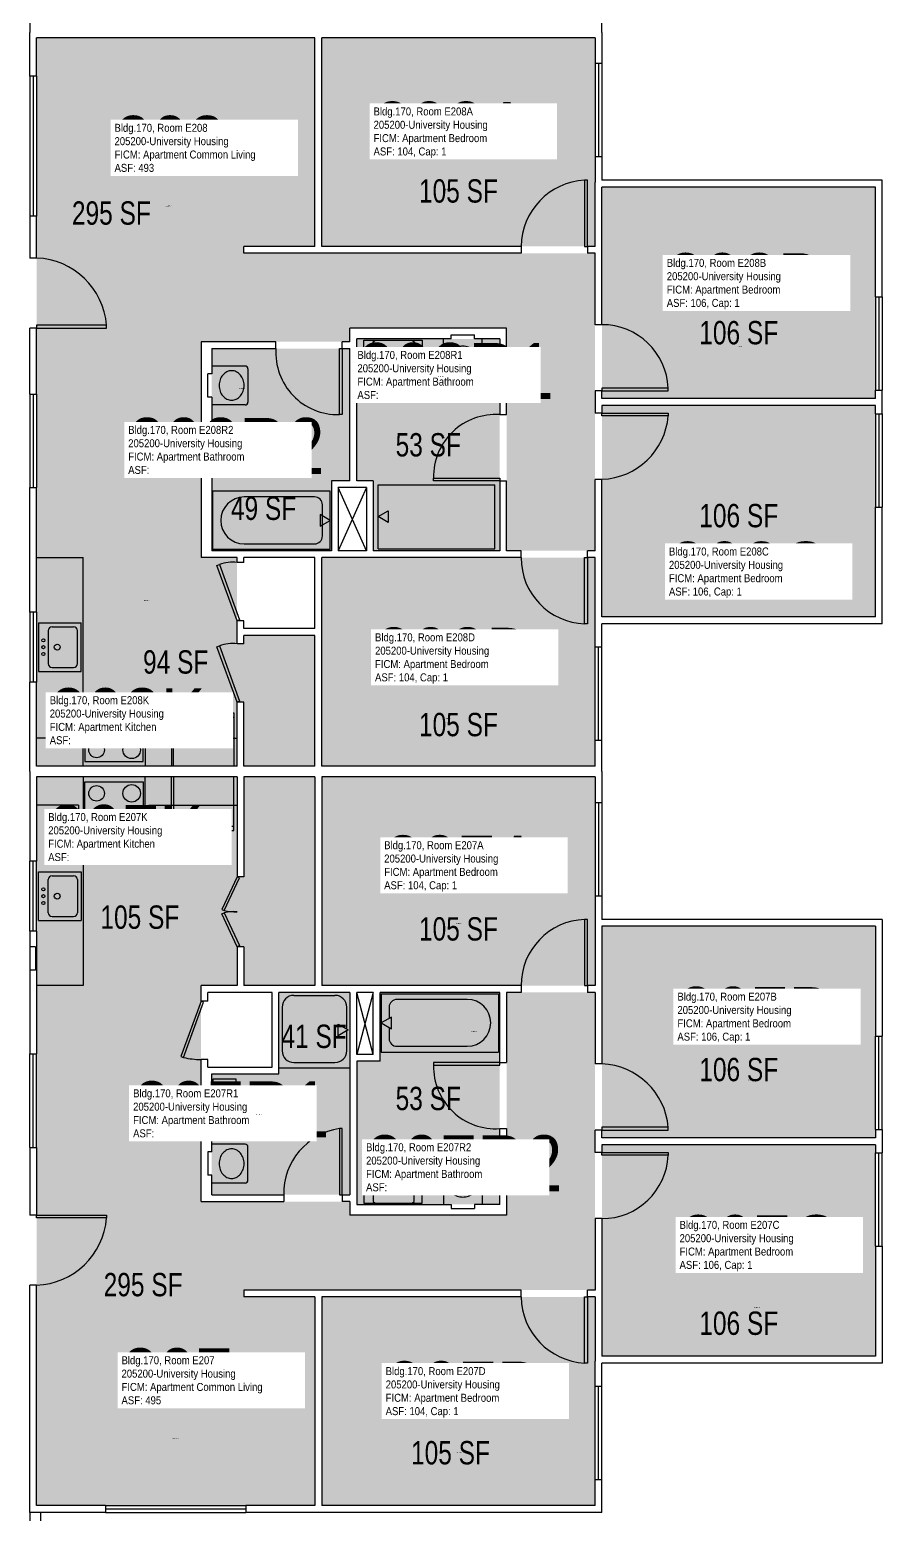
# Model space of a CAD drawing. Header units: inches. Extents: x -323 to 1242, y -1298 to 1967.
# Drawn here: x 504 to 942, y 302 to 1065 of the extents above; entities that cross this region are included whole.
import ezdxf
from ezdxf.enums import TextEntityAlignment as Align

# ---------------------------------------------------------------- set-up
doc = ezdxf.new("R2010")
doc.units = ezdxf.units.IN
doc.header["$LTSCALE"] = 10
doc.header["$MEASUREMENT"] = 0
for name, color, linetype in [('A-DOOR', 2, 'CONTINUOUS'), ('A-FLOR', 3, 'CONTINUOUS'), ('A-GLAZ', 1, 'CONTINUOUS'), ('A-IDEN-RNUM', 7, 'CONTINUOUS'), ('A-IDEN-SNUM', 4, 'CONTINUOUS'), ('A-IDEN-VNUM', 4, 'CONTINUOUS'), ('A-WALL', 5, 'CONTINUOUS'), ('AREA-TEXT', 3, 'CONTINUOUS'), ('P-SANR-FIXT', 2, 'CONTINUOUS'), ('Rooms-Category-Color', 7, 'CONTINUOUS'), ('Rooms-College-Color', 7, 'CONTINUOUS'), ('Rooms-Department-Color', 7, 'CONTINUOUS'), ('Rooms-Division-Color', 7, 'CONTINUOUS'), ('Rooms-Information', 7, 'CONTINUOUS')]:
    doc.layers.add(name, color=color, linetype=linetype)
doc.styles.add('CP_AREA', font='arial.ttf', dxfattribs={"height": 15})
doc.styles.add('CP_ROOMSNUMBER', font='arial.ttf', dxfattribs={"height": 1})
doc.styles.add('CP_ROOMVNUMBER', font='arial.ttf', dxfattribs={"width": 0.85, "height": 0.075})

msp = doc.modelspace()

# ---------------------------------------------------------------- hatches: boundary and pattern name
at = {"layer": 'Rooms-Category-Color', "true_color": 0x728ef3}
for points in [[(794.52, 797.5), (794.52, 950.5), (614.02, 950.5), (614.02, 954), (650.52, 954), (650.52, 1061.25), (507.53, 1061.25), (507.52, 794), (592.03, 794), (592.03, 905), (668.52, 905), (668.52, 912), (749.02, 912), (749.02, 797.5)], [(654.03, 954), (654.03, 1061.25), (794.53, 1061.25), (794.53, 954)], [(798.03, 984.5), (798.03, 875.75), (938.53, 875.75), (938.53, 984.5)], [(668.52, 833.5), (668.52, 901.5), (597.53, 901.5), (597.53, 797.5), (659.03, 797.5), (659.03, 833.5)], [(745.52, 797.5), (745.52, 906.38), (672.02, 906.5), (672.03, 833.5), (680.53, 833.5), (680.53, 797.5)], [(798.03, 872.25), (798.03, 763.5), (938.53, 763.5), (938.53, 872.25)], [(650.53, 686.75), (650.52, 754), (614.03, 754), (614.03, 749.75), (610.53, 749.75), (610.52, 794), (507.52, 794), (507.53, 686.75), (610.52, 686.75), (610.53, 719.75), (614.03, 719.75), (614.03, 686.75)], [(794.53, 794), (794.53, 686.75), (654.03, 686.75), (654.03, 794)], [(650.53, 681.25), (650.53, 574), (614.03, 574), (614.03, 594), (610.53, 594), (610.52, 574), (507.52, 574), (507.53, 681.25), (610.52, 681.25), (610.53, 630), (614.03, 630), (614.03, 681.25)], [(794.54, 574), (794.54, 681.25), (654.04, 681.25), (654.04, 574)], [(798.04, 495.75), (798.04, 604.5), (938.54, 604.5), (938.54, 495.75)], [(794.52, 570.5), (794.52, 417.5), (614.02, 417.5), (614.02, 414), (650.52, 414), (650.52, 306.75), (507.53, 306.75), (507.52, 574), (592.03, 574), (592.03, 463), (668.52, 463), (668.52, 456), (749.02, 456), (749.02, 570.5)], [(668.52, 570.5), (668.52, 466.5), (597.53, 466.5), (597.53, 528.63), (632.02, 528.63), (632.02, 570.5)], [(745.52, 570.5), (745.52, 461.62), (672.02, 461.5), (672.03, 535.12), (684.02, 535.12), (684.02, 570.5)], [(798.04, 383.5), (798.04, 492.25), (938.54, 492.25), (938.54, 383.5)], [(654.04, 414), (654.04, 306.75), (794.54, 306.75), (794.54, 414)]]:
    msp.add_hatch(color=171, dxfattribs=at).paths.add_polyline_path(points)
at = {"layer": 'Rooms-College-Color', "true_color": 0xadadad}
for points in [[(794.52, 797.5), (794.52, 950.5), (614.02, 950.5), (614.02, 954), (650.52, 954), (650.52, 1061.25), (507.53, 1061.25), (507.52, 794), (592.03, 794), (592.03, 905), (668.52, 905), (668.52, 912), (749.02, 912), (749.02, 797.5)], [(654.03, 954), (654.03, 1061.25), (794.53, 1061.25), (794.53, 954)], [(798.03, 984.5), (798.03, 875.75), (938.53, 875.75), (938.53, 984.5)], [(668.52, 833.5), (668.52, 901.5), (597.53, 901.5), (597.53, 797.5), (659.03, 797.5), (659.03, 833.5)], [(745.52, 797.5), (745.52, 906.38), (672.02, 906.5), (672.03, 833.5), (680.53, 833.5), (680.53, 797.5)], [(798.03, 872.25), (798.03, 763.5), (938.53, 763.5), (938.53, 872.25)], [(650.53, 686.75), (650.52, 754), (614.03, 754), (614.03, 749.75), (610.53, 749.75), (610.52, 794), (507.52, 794), (507.53, 686.75), (610.52, 686.75), (610.53, 719.75), (614.03, 719.75), (614.03, 686.75)], [(794.53, 794), (794.53, 686.75), (654.03, 686.75), (654.03, 794)], [(650.53, 681.25), (650.53, 574), (614.03, 574), (614.03, 594), (610.53, 594), (610.52, 574), (507.52, 574), (507.53, 681.25), (610.52, 681.25), (610.53, 630), (614.03, 630), (614.03, 681.25)], [(794.54, 574), (794.54, 681.25), (654.04, 681.25), (654.04, 574)], [(798.04, 495.75), (798.04, 604.5), (938.54, 604.5), (938.54, 495.75)], [(794.52, 570.5), (794.52, 417.5), (614.02, 417.5), (614.02, 414), (650.52, 414), (650.52, 306.75), (507.53, 306.75), (507.52, 574), (592.03, 574), (592.03, 463), (668.52, 463), (668.52, 456), (749.02, 456), (749.02, 570.5)], [(668.52, 570.5), (668.52, 466.5), (597.53, 466.5), (597.53, 528.63), (632.02, 528.63), (632.02, 570.5)], [(745.52, 570.5), (745.52, 461.62), (672.02, 461.5), (672.03, 535.12), (684.02, 535.12), (684.02, 570.5)], [(798.04, 383.5), (798.04, 492.25), (938.54, 492.25), (938.54, 383.5)], [(654.04, 414), (654.04, 306.75), (794.54, 306.75), (794.54, 414)]]:
    msp.add_hatch(color=253, dxfattribs=at).paths.add_polyline_path(points)
at = {"layer": 'Rooms-Department-Color', "true_color": 0x604aed}
for points in [[(794.52, 797.5), (794.52, 950.5), (614.02, 950.5), (614.02, 954), (650.52, 954), (650.52, 1061.25), (507.53, 1061.25), (507.52, 794), (592.03, 794), (592.03, 905), (668.52, 905), (668.52, 912), (749.02, 912), (749.02, 797.5)], [(654.03, 954), (654.03, 1061.25), (794.53, 1061.25), (794.53, 954)], [(798.03, 984.5), (798.03, 875.75), (938.53, 875.75), (938.53, 984.5)], [(668.52, 833.5), (668.52, 901.5), (597.53, 901.5), (597.53, 797.5), (659.03, 797.5), (659.03, 833.5)], [(745.52, 797.5), (745.52, 906.38), (672.02, 906.5), (672.03, 833.5), (680.53, 833.5), (680.53, 797.5)], [(798.03, 872.25), (798.03, 763.5), (938.53, 763.5), (938.53, 872.25)], [(650.53, 686.75), (650.52, 754), (614.03, 754), (614.03, 749.75), (610.53, 749.75), (610.52, 794), (507.52, 794), (507.53, 686.75), (610.52, 686.75), (610.53, 719.75), (614.03, 719.75), (614.03, 686.75)], [(794.53, 794), (794.53, 686.75), (654.03, 686.75), (654.03, 794)], [(650.53, 681.25), (650.53, 574), (614.03, 574), (614.03, 594), (610.53, 594), (610.52, 574), (507.52, 574), (507.53, 681.25), (610.52, 681.25), (610.53, 630), (614.03, 630), (614.03, 681.25)], [(794.54, 574), (794.54, 681.25), (654.04, 681.25), (654.04, 574)], [(798.04, 495.75), (798.04, 604.5), (938.54, 604.5), (938.54, 495.75)], [(794.52, 570.5), (794.52, 417.5), (614.02, 417.5), (614.02, 414), (650.52, 414), (650.52, 306.75), (507.53, 306.75), (507.52, 574), (592.03, 574), (592.03, 463), (668.52, 463), (668.52, 456), (749.02, 456), (749.02, 570.5)], [(668.52, 570.5), (668.52, 466.5), (597.53, 466.5), (597.53, 528.63), (632.02, 528.63), (632.02, 570.5)], [(745.52, 570.5), (745.52, 461.62), (672.02, 461.5), (672.03, 535.12), (684.02, 535.12), (684.02, 570.5)], [(798.04, 383.5), (798.04, 492.25), (938.54, 492.25), (938.54, 383.5)], [(654.04, 414), (654.04, 306.75), (794.54, 306.75), (794.54, 414)]]:
    msp.add_hatch(color=173, dxfattribs=at).paths.add_polyline_path(points)
at = {"layer": 'Rooms-Division-Color', "true_color": 0x604aed}
for points in [[(794.52, 797.5), (794.52, 950.5), (614.02, 950.5), (614.02, 954), (650.52, 954), (650.52, 1061.25), (507.53, 1061.25), (507.52, 794), (592.03, 794), (592.03, 905), (668.52, 905), (668.52, 912), (749.02, 912), (749.02, 797.5)], [(654.03, 954), (654.03, 1061.25), (794.53, 1061.25), (794.53, 954)], [(798.03, 984.5), (798.03, 875.75), (938.53, 875.75), (938.53, 984.5)], [(668.52, 833.5), (668.52, 901.5), (597.53, 901.5), (597.53, 797.5), (659.03, 797.5), (659.03, 833.5)], [(745.52, 797.5), (745.52, 906.38), (672.02, 906.5), (672.03, 833.5), (680.53, 833.5), (680.53, 797.5)], [(798.03, 872.25), (798.03, 763.5), (938.53, 763.5), (938.53, 872.25)], [(650.53, 686.75), (650.52, 754), (614.03, 754), (614.03, 749.75), (610.53, 749.75), (610.52, 794), (507.52, 794), (507.53, 686.75), (610.52, 686.75), (610.53, 719.75), (614.03, 719.75), (614.03, 686.75)], [(794.53, 794), (794.53, 686.75), (654.03, 686.75), (654.03, 794)], [(650.53, 681.25), (650.53, 574), (614.03, 574), (614.03, 594), (610.53, 594), (610.52, 574), (507.52, 574), (507.53, 681.25), (610.52, 681.25), (610.53, 630), (614.03, 630), (614.03, 681.25)], [(794.54, 574), (794.54, 681.25), (654.04, 681.25), (654.04, 574)], [(798.04, 495.75), (798.04, 604.5), (938.54, 604.5), (938.54, 495.75)], [(794.52, 570.5), (794.52, 417.5), (614.02, 417.5), (614.02, 414), (650.52, 414), (650.52, 306.75), (507.53, 306.75), (507.52, 574), (592.03, 574), (592.03, 463), (668.52, 463), (668.52, 456), (749.02, 456), (749.02, 570.5)], [(668.52, 570.5), (668.52, 466.5), (597.53, 466.5), (597.53, 528.63), (632.02, 528.63), (632.02, 570.5)], [(745.52, 570.5), (745.52, 461.62), (672.02, 461.5), (672.03, 535.12), (684.02, 535.12), (684.02, 570.5)], [(798.04, 383.5), (798.04, 492.25), (938.54, 492.25), (938.54, 383.5)], [(654.04, 414), (654.04, 306.75), (794.54, 306.75), (794.54, 414)]]:
    msp.add_hatch(color=173, dxfattribs=at).paths.add_polyline_path(points)

# ---------------------------------------------------------------- linework, layer by layer
at = {"layer": 'A-DOOR'}
for p, q in [((789.11, 988), (789.11, 954)), ((790.53, 988), (789.11, 988)), ((790.53, 954), (790.53, 988)), ((789.11, 954), (790.53, 954)), ((543.53, 913.42), (507.53, 913.42)), ((507.53, 913.42), (507.53, 912)), ((507.53, 912), (543.53, 912)), ((543.53, 912), (543.53, 913.42)), ((663.11, 867.5), (663.11, 901.5)), ((663.11, 901.5), (664.53, 901.5)), ((664.53, 901.5), (664.53, 867.5)), ((832.03, 881.17), (798.03, 881.17)), ((798.03, 881.17), (798.03, 879.75)), ((798.03, 879.75), (832.03, 879.75)), ((832.03, 879.75), (832.03, 881.17)), ((664.53, 867.5), (663.11, 867.5)), ((798.03, 868.25), (832.03, 868.25)), ((798.03, 866.83), (798.03, 868.25)), ((832.03, 866.83), (798.03, 866.83)), ((832.03, 868.25), (832.03, 866.83)), ((711.53, 834.92), (745.53, 834.92)), ((711.53, 833.5), (711.53, 834.92)), ((745.53, 833.5), (711.53, 833.5)), ((745.53, 834.92), (745.53, 833.5)), ((789.11, 760), (789.11, 794)), ((789.11, 794), (790.53, 794)), ((790.53, 794), (790.53, 760)), ((600.23, 789.98), (601.55, 790.46)), ((610.53, 761.5), (600.23, 789.98)), ((601.55, 790.46), (611.85, 761.98)), ((611.85, 761.98), (610.53, 761.5)), ((790.53, 760), (789.11, 760)), ((600.23, 748.23), (601.55, 748.71)), ((610.53, 719.75), (600.23, 748.23)), ((601.55, 748.71), (611.85, 720.23)), ((611.85, 720.23), (610.53, 719.75)), ((610.53, 630), (602.65, 613.15)), ((603.93, 612.55), (611.81, 629.4)), ((611.81, 629.4), (610.53, 630)), ((602.65, 613.15), (603.93, 612.55)), ((602.65, 610.85), (603.93, 611.45)), ((610.53, 594), (602.65, 610.85)), ((603.93, 611.45), (611.81, 594.6)), ((789.11, 608), (789.11, 574)), ((790.53, 608), (789.11, 608)), ((790.53, 574), (790.53, 608)), ((611.81, 594.6), (610.53, 594)), ((789.11, 574), (790.53, 574)), ((592.03, 566), (581.73, 537.52)), ((583.05, 537.04), (593.35, 565.52)), ((593.35, 565.52), (592.03, 566)), ((581.73, 537.52), (583.05, 537.04)), ((711.53, 534.5), (711.53, 533.08)), ((745.53, 534.5), (711.53, 534.5)), ((745.53, 533.08), (745.53, 534.5)), ((711.53, 533.08), (745.53, 533.08)), ((663.11, 500.5), (663.11, 466.5)), ((664.53, 500.5), (663.11, 500.5)), ((664.53, 466.5), (664.53, 500.5)), ((832.03, 501.17), (798.03, 501.17)), ((798.03, 501.17), (798.03, 499.75)), ((798.03, 499.75), (832.03, 499.75)), ((832.03, 499.75), (832.03, 501.17)), ((798.03, 488.25), (832.03, 488.25)), ((798.03, 486.83), (798.03, 488.25)), ((832.03, 486.83), (798.03, 486.83)), ((832.03, 488.25), (832.03, 486.83)), ((663.11, 466.5), (664.53, 466.5)), ((507.53, 456), (543.53, 456)), ((507.53, 454.58), (507.53, 456)), ((543.53, 454.58), (507.53, 454.58)), ((543.53, 456), (543.53, 454.58)), ((789.11, 380), (789.11, 414)), ((789.11, 414), (790.53, 414)), ((790.53, 414), (790.53, 380)), ((790.53, 380), (789.11, 380))]:
    msp.add_line(p, q, dxfattribs=at)
for centre, radius, start, end in [((790.91, 953.66), 34.38, 92.99623, 179.44152), ((506.05, 910.43), 37.6, 4.55195, 87.74769), ((798.07, 879.77), 33.98, 2.35506, 90.08269), ((662.34, 899.38), 31.88, 176.17917, 271.38308), ((743.4, 835.69), 31.88, 86.17917, 181.38308), ((796.71, 869.66), 35.43, 272.13458, 355.42767), ((790.29, 793.74), 33.77, 179.56724, 267.99501), ((608.19, 772.4), 19.24, 83.04276, 110.18349), ((608.19, 730.65), 19.24, 83.04276, 110.18349), ((609.36, 637.67), 25.7, 257.79511, 272.60034), ((609.36, 586.33), 25.7, 87.39966, 102.20489), ((790.29, 574.26), 33.77, 92.00499, 180.43276), ((592.95, 582.54), 46.56, 257.73028, 268.86335), ((743.4, 532.31), 31.88, 178.61692, 273.82083), ((796.71, 498.34), 35.43, 4.57233, 87.86542), ((668.37, 467.06), 33.85, 98.94866, 180.94473), ((798.07, 488.23), 33.98, 269.91731, 357.64494), ((506.05, 457.57), 37.6, 272.25231, 355.44805), ((790.91, 414.34), 34.38, 180.55848, 267.00377)]:
    msp.add_arc(centre, radius, start, end, dxfattribs=at)
at = {"layer": 'A-FLOR'}
for p, q in [((677.03, 797.5), (662.53, 830)), ((677.03, 830), (662.53, 797.5)), ((680.53, 570.51), (672.03, 538.62)), ((680.53, 538.62), (672.03, 570.5))]:
    msp.add_line(p, q, dxfattribs=at)
at = {"layer": 'A-GLAZ'}
for p, q in [((794.53, 1048), (794.53, 1000)), ((796.28, 1048), (796.28, 1000)), ((798.03, 1048), (798.03, 1000)), ((504.03, 1041.5), (504.03, 969.5)), ((505.78, 1041.5), (505.78, 969.5)), ((507.53, 1041.5), (507.53, 969.5)), ((938.53, 928), (938.53, 880)), ((940.28, 928), (940.28, 880)), ((942.03, 928), (942.03, 880)), ((504.03, 878), (504.03, 830)), ((505.78, 878), (505.78, 830)), ((507.53, 878), (507.53, 830)), ((938.53, 868), (938.53, 820)), ((940.28, 868), (940.28, 820)), ((942.03, 868), (942.03, 820)), ((504.03, 766), (504.03, 730)), ((505.78, 766), (505.78, 730)), ((507.53, 766), (507.53, 730)), ((794.53, 700), (794.53, 748)), ((796.28, 700), (796.28, 748)), ((798.03, 700), (798.03, 748)), ((794.53, 668), (794.53, 620)), ((796.28, 668), (796.28, 620)), ((798.03, 668), (798.03, 620)), ((504.03, 602), (504.03, 638)), ((505.78, 602), (505.78, 638)), ((507.53, 602), (507.53, 638)), ((938.53, 500), (938.53, 548)), ((940.28, 500), (940.28, 548)), ((942.03, 500), (942.03, 548)), ((504.03, 490.87), (504.03, 538.87)), ((505.78, 490.87), (505.78, 538.87)), ((507.53, 490.87), (507.53, 538.87)), ((938.53, 440), (938.53, 488)), ((940.28, 440), (940.28, 488)), ((942.03, 440), (942.03, 488)), ((794.53, 320), (794.53, 368)), ((796.28, 320), (796.28, 368)), ((798.03, 320), (798.03, 368)), ((543.03, 306.75), (615.03, 306.75)), ((543.03, 305), (615.03, 305)), ((543.03, 303.25), (615.03, 303.25))]:
    msp.add_line(p, q, dxfattribs=at)
at = {"layer": 'A-WALL'}
for p, q in [((504.03, 1086.5), (504.03, 1064)), ((798.03, 1064), (798.03, 1080)), ((504.03, 1041.5), (504.03, 1064)), ((650.53, 1061.25), (507.53, 1061.25)), ((507.53, 1041.5), (507.53, 1061.25)), ((650.53, 954), (650.53, 1061.25)), ((794.53, 1061.25), (654.03, 1061.25)), ((654.03, 954), (654.03, 1061.25)), ((794.53, 1061.25), (794.53, 1048)), ((798.03, 1064), (798.03, 1048)), ((798.03, 1048), (794.53, 1048)), ((507.53, 1041.5), (504.03, 1041.5)), ((794.53, 1000), (794.53, 987)), ((798.03, 1000), (794.53, 1000)), ((798.03, 1000), (798.03, 988)), ((794.53, 954), (794.53, 987)), ((942.03, 988), (798.03, 988)), ((938.53, 984.5), (798.03, 984.5)), ((798.03, 913.75), (798.03, 984.5)), ((938.53, 928), (938.53, 984.5)), ((942.03, 928), (942.03, 988)), ((504.03, 969.5), (504.03, 948)), ((507.53, 969.5), (504.03, 969.5)), ((507.53, 948), (507.53, 969.5)), ((650.53, 954), (614.03, 954)), ((614.03, 950.5), (614.03, 954)), ((756.53, 954), (654.03, 954)), ((756.53, 954), (756.53, 950.5)), ((794.53, 954), (790.53, 954)), ((790.53, 954), (790.53, 950.5)), ((507.53, 948), (504.03, 948)), ((756.53, 950.5), (614.03, 950.5)), ((794.53, 950.5), (790.53, 950.5)), ((794.53, 913.75), (794.53, 950.5)), ((938.53, 928), (942.03, 928)), ((507.53, 912), (504.03, 912)), ((504.03, 878), (504.03, 912)), ((507.53, 878), (507.53, 912)), ((668.53, 905), (668.53, 912)), ((749.03, 912), (668.53, 912)), ((720.53, 906.5), (720.53, 908.5)), ((720.53, 908.5), (732.53, 908.5)), ((732.53, 906.5), (732.53, 908.5)), ((749.03, 867.5), (749.03, 912)), ((798.03, 913.75), (794.53, 913.75)), ((630.53, 905), (592.03, 905)), ((592.03, 905), (592.03, 794)), ((597.53, 901.5), (597.53, 888.5)), ((597.53, 901.5), (630.53, 901.5)), ((630.53, 901.5), (630.53, 905)), ((668.53, 905), (664.53, 905)), ((664.53, 901.5), (664.53, 905)), ((664.53, 901.5), (668.53, 901.5)), ((668.53, 833.5), (668.53, 901.5)), ((672.03, 833.5), (672.03, 906.5)), ((720.53, 906.5), (672.03, 906.5)), ((745.53, 906.5), (732.53, 906.5)), ((745.53, 906.5), (745.53, 867.5)), ((597.53, 888.5), (595.53, 888.5)), ((595.53, 876.5), (595.53, 888.5)), ((504.03, 878), (507.53, 878)), ((798.03, 879.75), (794.53, 879.75)), ((794.53, 879.75), (794.53, 868.25)), ((798.03, 875.75), (798.03, 879.75)), ((938.53, 875.75), (938.53, 880)), ((938.53, 880), (942.03, 880)), ((942.03, 868), (942.03, 880)), ((597.53, 876.5), (595.53, 876.5)), ((597.53, 876.5), (597.53, 797.5)), ((938.53, 875.75), (798.03, 875.75)), ((798.03, 872.25), (798.03, 868.25)), ((938.53, 872.25), (798.03, 872.25)), ((938.53, 868), (938.53, 872.25)), ((745.53, 867.5), (749.03, 867.5)), ((798.03, 868.25), (794.53, 868.25)), ((938.53, 868), (942.03, 868)), ((668.53, 833.5), (659.03, 833.5)), ((659.03, 833.5), (659.03, 797.5)), ((680.53, 833.5), (672.03, 833.5)), ((680.53, 833.5), (680.53, 797.5)), ((745.53, 833.5), (749.03, 833.5)), ((745.53, 833.5), (745.53, 797.5)), ((749.03, 797.5), (749.03, 833.5)), ((798.03, 834.25), (794.53, 834.25)), ((794.53, 797.5), (794.53, 834.25)), ((798.03, 763.5), (798.03, 834.25)), ((504.03, 830), (507.53, 830)), ((504.03, 766), (504.03, 830)), ((507.53, 794), (507.53, 830)), ((677.03, 830), (662.53, 830)), ((662.53, 830), (662.53, 797.5)), ((677.03, 830), (677.03, 797.5)), ((938.53, 763.5), (938.53, 820)), ((938.53, 820), (942.03, 820)), ((942.03, 760), (942.03, 820)), ((507.53, 766), (507.53, 794)), ((610.53, 794), (592.03, 794)), ((659.03, 797.5), (597.53, 797.5)), ((610.53, 791.5), (610.53, 794)), ((614.03, 791.5), (614.03, 794)), ((650.53, 794), (614.03, 794)), ((650.53, 757.5), (650.53, 794)), ((654.03, 686.75), (654.03, 794)), ((756.53, 794), (654.03, 794)), ((677.03, 797.5), (662.53, 797.5)), ((745.53, 797.5), (680.53, 797.5)), ((756.53, 797.5), (749.03, 797.5)), ((756.53, 794), (756.53, 797.5)), ((790.53, 794), (790.53, 797.5)), ((794.53, 797.5), (790.53, 797.5)), ((794.53, 794), (790.53, 794)), ((794.53, 761), (794.53, 794)), ((614.03, 791.5), (610.53, 791.5)), ((507.53, 766), (504.03, 766)), ((938.53, 763.5), (798.03, 763.5)), ((614.03, 761.5), (610.53, 761.5)), ((610.53, 749.75), (610.53, 761.5)), ((614.03, 757.5), (614.03, 761.5)), ((650.53, 757.5), (614.03, 757.5)), ((794.53, 748), (794.53, 761)), ((798.03, 748), (798.03, 760)), ((942.03, 760), (798.03, 760)), ((614.03, 749.75), (610.53, 749.75)), ((614.03, 749.75), (614.03, 754)), ((650.53, 754), (614.03, 754)), ((650.53, 686.75), (650.53, 754)), ((798.03, 748), (794.53, 748)), ((507.53, 730), (504.03, 730)), ((504.03, 684), (504.03, 730)), ((507.53, 686.75), (507.53, 730)), ((614.03, 719.75), (610.53, 719.75)), ((610.53, 686.75), (610.53, 719.75)), ((614.03, 686.75), (614.03, 719.75)), ((794.53, 686.75), (794.53, 700)), ((798.03, 700), (794.53, 700)), ((798.03, 684), (798.03, 700)), ((504.03, 684), (504.03, 638)), ((610.53, 686.75), (507.53, 686.75)), ((610.53, 681.25), (507.53, 681.25)), ((507.53, 681.25), (507.53, 638)), ((610.53, 681.25), (610.53, 630)), ((650.53, 686.75), (614.03, 686.75)), ((650.53, 681.25), (614.03, 681.25)), ((614.03, 681.25), (614.03, 630)), ((650.53, 681.25), (650.53, 574)), ((794.53, 686.75), (654.03, 686.75)), ((794.53, 681.25), (654.03, 681.25)), ((654.03, 681.25), (654.03, 574)), ((794.53, 681.25), (794.53, 668)), ((798.03, 684), (798.03, 668)), ((798.03, 668), (794.53, 668)), ((507.53, 638), (504.03, 638)), ((614.03, 630), (610.53, 630)), ((798.03, 620), (794.53, 620)), ((794.53, 620), (794.53, 607)), ((798.03, 620), (798.03, 608)), ((794.53, 609), (794.53, 574)), ((942.03, 608), (798.03, 608)), ((938.53, 604.5), (798.03, 604.5)), ((798.03, 604.5), (798.03, 533.75)), ((938.53, 604.5), (938.53, 548)), ((942.03, 608), (942.03, 548)), ((507.53, 602), (504.03, 602)), ((504.03, 602), (504.03, 594)), ((507.53, 602), (507.53, 574)), ((504.03, 594), (504.03, 582)), ((507.03, 594), (504.03, 594)), ((507.03, 594), (507.03, 582)), ((614.03, 594), (610.53, 594)), ((610.53, 594), (610.53, 574)), ((614.03, 594), (614.03, 574)), ((504.03, 582), (504.03, 538.87)), ((507.03, 582), (504.03, 582)), ((507.53, 574), (507.53, 538.87)), ((592.03, 566), (592.03, 574)), ((610.53, 574), (592.03, 574)), ((650.53, 574), (614.03, 574)), ((756.53, 574), (654.03, 574)), ((756.53, 574), (756.53, 570.5)), ((790.53, 574), (790.53, 570.5)), ((794.53, 574), (790.53, 574)), ((595.53, 566), (592.03, 566)), ((595.53, 566), (595.53, 570.5)), ((628.53, 570.5), (595.53, 570.5)), ((628.53, 532.12), (628.53, 570.5)), ((632.03, 528.62), (632.03, 570.5)), ((668.53, 570.5), (632.03, 570.5)), ((668.53, 570.5), (668.53, 466.5)), ((672.03, 538.62), (672.03, 570.5)), ((680.53, 570.5), (672.03, 570.5)), ((680.53, 538.62), (680.53, 570.5)), ((684.03, 535.12), (684.03, 570.5)), ((745.53, 570.5), (684.03, 570.5)), ((745.53, 534.5), (745.53, 570.5)), ((749.03, 570.5), (749.03, 534.5)), ((756.53, 570.5), (749.03, 570.5)), ((794.53, 570.5), (790.53, 570.5)), ((794.53, 570.5), (794.53, 533.75)), ((938.53, 548), (942.03, 548)), ((504.03, 538.87), (507.53, 538.87)), ((595.53, 536), (592.03, 536)), ((592.03, 463), (592.03, 536)), ((595.53, 532.12), (595.53, 536)), ((680.53, 538.62), (672.03, 538.62)), ((672.03, 535.12), (672.03, 461.5)), ((684.03, 535.12), (672.03, 535.12)), ((745.53, 534.5), (749.03, 534.5)), ((595.53, 532.12), (628.53, 532.12)), ((597.53, 488.5), (597.53, 528.62)), ((597.53, 528.62), (632.03, 528.62)), ((798.03, 533.75), (794.53, 533.75)), ((745.53, 500.5), (749.03, 500.5)), ((745.53, 461.5), (745.53, 500.5)), ((749.03, 500.5), (749.03, 456)), ((798.03, 499.75), (794.53, 499.75)), ((794.53, 488.25), (794.53, 499.75)), ((798.03, 495.75), (798.03, 499.75)), ((938.53, 500), (938.53, 495.75)), ((938.53, 500), (942.03, 500)), ((942.03, 500), (942.03, 488)), ((504.03, 490.87), (507.53, 490.87)), ((504.03, 490.87), (504.03, 456)), ((507.53, 490.87), (507.53, 456)), ((597.53, 488.5), (595.53, 488.5)), ((595.53, 488.5), (595.53, 476.5)), ((938.53, 495.75), (798.03, 495.75)), ((798.03, 492.25), (798.03, 488.25)), ((938.53, 492.25), (798.03, 492.25)), ((938.53, 492.25), (938.53, 488)), ((798.03, 488.25), (794.53, 488.25)), ((938.53, 488), (942.03, 488)), ((597.53, 476.5), (595.53, 476.5)), ((597.53, 466.5), (597.53, 476.5)), ((597.53, 466.5), (634.53, 466.5)), ((634.53, 466.5), (634.53, 463)), ((664.53, 466.5), (668.53, 466.5)), ((664.53, 466.5), (664.53, 463)), ((592.03, 463), (634.53, 463)), ((668.53, 463), (664.53, 463)), ((668.53, 463), (668.53, 456)), ((672.03, 461.5), (720.53, 461.5)), ((720.53, 461.5), (720.53, 459.5)), ((720.53, 459.5), (732.53, 459.5)), ((745.53, 461.5), (732.53, 461.5)), ((732.53, 461.5), (732.53, 459.5)), ((507.53, 456), (504.03, 456)), ((749.03, 456), (668.53, 456)), ((798.03, 454.25), (794.53, 454.25)), ((794.53, 454.25), (794.53, 417.5)), ((798.03, 454.25), (798.03, 383.5)), ((938.53, 440), (938.53, 383.5)), ((938.53, 440), (942.03, 440)), ((942.03, 440), (942.03, 380)), ((504.03, 303.25), (504.03, 420)), ((507.53, 420), (504.03, 420)), ((507.53, 306.75), (507.53, 420)), ((614.03, 417.5), (614.03, 414)), ((756.53, 417.5), (614.03, 417.5)), ((650.53, 414), (614.03, 414)), ((650.53, 414), (650.53, 306.75)), ((654.03, 414), (654.03, 306.75)), ((756.53, 414), (654.03, 414)), ((756.53, 414), (756.53, 417.5)), ((794.53, 417.5), (790.53, 417.5)), ((790.53, 414), (790.53, 417.5)), ((794.53, 414), (790.53, 414)), ((794.53, 414), (794.53, 381)), ((938.53, 383.5), (798.03, 383.5)), ((794.53, 368), (794.53, 381)), ((798.03, 368), (798.03, 380)), ((942.03, 380), (798.03, 380)), ((798.03, 368), (794.53, 368)), ((794.53, 306.75), (794.53, 320)), ((798.03, 320), (794.53, 320)), ((798.03, 303.25), (798.03, 320)), ((543.03, 306.75), (507.53, 306.75)), ((543.03, 306.75), (543.03, 303.25)), ((615.03, 306.75), (615.03, 303.25)), ((650.53, 306.75), (615.03, 306.75)), ((794.53, 306.75), (654.03, 306.75)), ((543.03, 303.25), (504.03, 303.25)), ((504.03, 303.25), (504.03, 273)), ((509.53, 303.25), (509.53, 273)), ((798.03, 303.25), (615.03, 303.25))]:
    msp.add_line(p, q, dxfattribs=at)
at = {"layer": 'P-SANR-FIXT'}
for p, q in [((675.65, 905.87), (705.65, 905.87)), ((675.65, 893.87), (675.65, 905.87)), ((680.53, 904.87), (681.53, 905.87)), ((680.53, 898.05), (680.53, 904.87)), ((681.53, 905.87), (700.53, 905.87)), ((700.53, 905.87), (701.53, 904.87)), ((701.53, 904.87), (701.53, 897.87)), ((705.65, 905.87), (705.65, 893.87)), ((716.53, 889.37), (716.53, 906.5)), ((736.53, 889.37), (736.53, 906.5)), ((705.65, 893.87), (675.65, 893.87)), ((681.53, 896.87), (680.65, 897.75)), ((685.03, 896.87), (681.53, 896.87)), ((688.53, 897.87), (685.03, 896.87)), ((693.53, 897.87), (688.53, 897.87)), ((697.03, 896.87), (693.53, 897.87)), ((700.35, 896.87), (697.03, 896.87)), ((701.53, 897.87), (700.65, 897)), ((614.65, 892.5), (597.53, 892.5)), ((616.15, 891), (616.15, 874)), ((735.03, 887.87), (718.03, 887.87)), ((614.65, 872.5), (597.53, 872.5)), ((598.09, 860.97), (599.09, 861.97)), ((598.09, 841.97), (598.09, 860.97)), ((599.09, 861.97), (606.09, 861.97)), ((606.09, 861.97), (606.97, 861.09)), ((607.09, 857.47), (606.09, 853.97)), ((607.09, 860.8), (607.09, 857.47)), ((606.09, 853.97), (606.09, 849.03)), ((606.1, 848.91), (607.09, 845.47)), ((599.09, 840.97), (598.09, 841.97)), ((605.91, 840.97), (599.09, 840.97)), ((607.09, 841.97), (606.21, 841.09)), ((607.09, 845.47), (607.09, 841.97)), ((598.15, 798.12), (598.15, 828.12)), ((658.4, 828.12), (598.15, 828.12)), ((650.37, 825.17), (614.22, 825.17)), ((658.4, 798.12), (658.4, 828.12)), ((683.03, 831.5), (743.03, 831.5)), ((683.03, 798.5), (683.03, 831.5)), ((743.03, 798.5), (743.03, 831.5)), ((654.38, 805.09), (654.38, 821.16)), ((683.03, 815.13), (688.22, 818.13)), ((688.22, 818.13), (688.22, 812.13)), ((658.4, 813.12), (653.2, 816.12)), ((653.2, 816.12), (653.2, 810.12)), ((653.2, 810.12), (658.4, 813.12)), ((688.22, 812.13), (683.03, 815.13)), ((507.53, 794), (531.53, 794)), ((531.53, 686.75), (531.53, 794)), ((658.4, 798.12), (598.15, 798.12)), ((614.22, 801.07), (650.37, 801.07)), ((683.03, 798.5), (743.03, 798.5)), ((508.53, 760.5), (508.53, 735.5)), ((508.53, 760.5), (530.53, 760.5)), ((513.53, 756.5), (513.53, 739.5)), ((515.53, 758.5), (526.53, 758.5)), ((528.53, 739.5), (528.53, 756.5)), ((530.53, 735.5), (530.53, 760.5)), ((508.53, 735.5), (530.53, 735.5)), ((515.53, 737.5), (526.53, 737.5)), ((562.39, 715.17), (532.39, 715.17)), ((532.39, 715.17), (532.39, 689.17)), ((562.39, 689.17), (562.39, 715.17)), ((576.9, 710.75), (563.39, 710.75)), ((563.39, 710.75), (563.39, 686.75)), ((576.9, 710.75), (576.9, 686.75)), ((577.9, 686.75), (577.9, 714.25)), ((577.9, 714.25), (608.9, 714.25)), ((577.9, 712), (608.9, 712)), ((608.9, 714.25), (608.9, 686.75)), ((529.15, 701.17), (529.15, 705.17)), ((565.15, 705.17), (529.15, 705.17)), ((565.15, 701.17), (565.15, 705.17)), ((529.15, 701.17), (507.53, 701.17)), ((565.15, 701.17), (610.53, 701.17)), ((532.39, 689.17), (562.39, 689.17)), ((531.53, 681.25), (531.53, 574)), ((563.39, 657.25), (563.39, 681.25)), ((576.9, 657.25), (576.9, 681.25)), ((608.9, 686.75), (577.9, 686.75)), ((577.9, 681.25), (577.9, 653.75)), ((608.9, 681.25), (577.9, 681.25)), ((608.9, 653.75), (608.9, 681.25)), ((532.39, 652.83), (532.39, 678.83)), ((532.39, 678.83), (562.39, 678.83)), ((562.39, 678.83), (562.39, 652.83)), ((529.15, 666.83), (507.53, 666.83)), ((529.15, 666.83), (529.15, 662.83)), ((565.15, 666.83), (565.15, 662.83)), ((565.15, 666.83), (610.53, 666.83)), ((565.15, 662.83), (529.15, 662.83)), ((576.9, 657.25), (563.39, 657.25)), ((562.39, 652.83), (532.39, 652.83)), ((577.9, 656), (608.9, 656)), ((577.9, 653.75), (608.9, 653.75)), ((508.53, 607.5), (508.53, 632.5)), ((508.53, 632.5), (530.53, 632.5)), ((513.53, 611.5), (513.53, 628.5)), ((515.53, 630.5), (526.53, 630.5)), ((528.53, 628.5), (528.53, 611.5)), ((530.53, 632.5), (530.53, 607.5)), ((508.53, 607.5), (530.53, 607.5)), ((515.53, 609.5), (526.53, 609.5)), ((531.53, 574), (507.53, 574)), ((639.69, 569), (660.86, 569)), ((684.65, 569.87), (684.65, 539.87)), ((684.65, 569.87), (744.9, 569.87)), ((728.83, 566.92), (692.68, 566.92)), ((744.9, 569.87), (744.9, 539.87)), ((633.69, 563), (633.69, 540.5)), ((666.86, 551.69), (666.86, 563)), ((689.85, 557.87), (684.65, 554.87)), ((688.67, 562.91), (688.67, 557.19)), ((689.85, 551.87), (689.85, 557.87)), ((662.43, 554.25), (667.63, 551.25)), ((662.43, 548.25), (662.43, 554.25)), ((667.63, 551.25), (662.43, 548.25)), ((666.86, 540.5), (666.86, 550.81)), ((684.65, 554.87), (689.85, 551.87)), ((688.67, 552.56), (688.67, 546.84)), ((692.68, 542.82), (728.83, 542.82)), ((639.69, 534.5), (660.86, 534.5)), ((684.65, 539.87), (744.9, 539.87)), ((668.53, 531.62), (632.03, 531.62)), ((598.13, 526), (598.13, 496)), ((610.13, 526), (598.13, 526)), ((599.13, 521.5), (598.13, 520.5)), ((598.13, 520.5), (598.13, 501.5)), ((606.13, 521.5), (599.13, 521.5)), ((607.13, 520.5), (606.13, 521.5)), ((607.13, 517), (607.13, 520.5)), ((610.13, 496), (610.13, 526)), ((606.13, 508.5), (606.13, 513.44)), ((606.14, 513.56), (607.13, 517)), ((607.13, 505), (606.13, 508.5)), ((607.13, 501.67), (607.13, 505)), ((598.13, 501.5), (599.13, 500.5)), ((599.13, 500.5), (606.13, 500.5)), ((606.13, 500.5), (607, 501.38)), ((614.65, 492.5), (597.53, 492.5)), ((598.13, 496), (610.13, 496)), ((616.15, 474), (616.15, 491)), ((705.65, 474.12), (675.65, 474.12)), ((675.65, 474.12), (675.65, 462.12)), ((705.65, 462.12), (705.65, 474.12)), ((716.53, 478.62), (716.53, 461.5)), ((735.03, 480.12), (718.03, 480.12)), ((736.53, 478.62), (736.53, 461.5)), ((614.65, 472.5), (597.53, 472.5)), ((680.53, 469.95), (680.53, 463.12)), ((681.53, 471.12), (680.65, 470.25)), ((685.03, 471.12), (681.53, 471.12)), ((688.47, 470.14), (685.03, 471.12)), ((693.47, 470.12), (688.58, 470.12)), ((697.03, 471.12), (693.58, 470.14)), ((700.35, 471.12), (697.03, 471.12)), ((701.53, 470.12), (700.65, 471)), ((701.53, 463.12), (701.53, 470.12)), ((675.65, 462.12), (705.65, 462.12)), ((680.53, 463.12), (681.53, 462.12)), ((681.53, 462.12), (700.53, 462.12)), ((700.53, 462.12), (701.53, 463.12))]:
    msp.add_line(p, q, dxfattribs=at)
for centre, radius in [((511.03, 751.5), 0.791), ((511.03, 748), 0.791), ((518.15, 748), 1.5), ((511.03, 744.5), 0.791), ((538.39, 709.17), 4.5), ((556.39, 709.17), 4), ((538.39, 695.17), 4), ((556.39, 695.17), 4.5), ((538.39, 672.83), 4), ((556.39, 672.83), 4.5), ((538.39, 658.83), 4.5), ((556.39, 658.83), 4), ((511.03, 623.5), 0.791), ((511.03, 620), 0.791), ((518.15, 620), 1.5), ((511.03, 616.5), 0.791)]:
    msp.add_circle(centre, radius, dxfattribs=at)
for centre, radius, start, end in [((725.4, 895.76), 6.59, 130.10091, 153.80841), ((726.08, 894.95), 7.65, 109.22936, 130.10091), ((726.53, 893.67), 9, 90, 109.22936), ((726.53, 893.67), 9, 70.77064, 90), ((726.97, 894.95), 7.65, 49.89909, 70.77064), ((727.65, 895.76), 6.59, 26.19159, 49.89909), ((680.94, 898.05), 0.418, 180, 225), ((692.85, 887.71), 9.33, 140.52754, 161.16462), ((691.74, 888.62), 7.89, 116.70119, 140.52754), ((691.03, 890.04), 6.3, 90, 116.70119), ((691.03, 890.04), 6.3, 63.29881, 90), ((690.31, 888.62), 7.89, 39.47246, 63.29881), ((689.2, 887.71), 9.33, 18.83538, 39.47246), ((700.35, 897.29), 0.418, 270, 315), ((724.35, 896.27), 5.42, 153.80841, 180), ((724.35, 896.27), 5.42, 180, 206.19159), ((725.4, 896.79), 6.59, 206.19159, 229.89909), ((727.65, 896.79), 6.59, 310.10091, 333.80841), ((728.71, 896.27), 5.42, 0, 26.19159), ((728.71, 896.27), 5.42, 333.80841, 0), ((610.35, 882.5), 9, 160.77064, 180), ((609.08, 882.94), 7.65, 139.89909, 160.77064), ((608.27, 883.63), 6.59, 116.19159, 139.89909), ((607.75, 884.68), 5.42, 90, 116.19159), ((607.75, 884.68), 5.42, 63.80841, 90), ((607.23, 883.63), 6.59, 40.10091, 63.80841), ((606.42, 882.94), 7.65, 19.22936, 40.10091), ((605.15, 882.5), 9, 0, 19.22936), ((614.65, 891), 1.5, 0, 90), ((691.96, 886.55), 8.55, 176.22456, 198.83538), ((694.6, 887.11), 11.18, 161.16462, 180), ((687.45, 887.11), 11.18, 0, 18.83538), ((687.45, 887.11), 11.18, 341.16462, 0), ((718.03, 889.37), 1.5, 180, 270), ((726.08, 897.6), 7.65, 229.89909, 250.77064), ((726.53, 898.88), 9, 250.77064, 270), ((726.53, 898.88), 9, 270, 289.22936), ((726.97, 897.6), 7.65, 289.22936, 310.10091), ((735.03, 889.37), 1.5, 270, 0), ((610.35, 882.5), 9, 180, 199.22936), ((609.08, 882.06), 7.65, 199.22936, 220.10091), ((606.42, 882.06), 7.65, 319.89909, 340.77064), ((605.15, 882.5), 9, 340.77064, 0), ((693.56, 887.09), 10.24, 198.83538, 219.47246), ((691.74, 885.59), 7.89, 219.47246, 243.29881), ((691.03, 884.18), 6.3, 243.29881, 270), ((691.03, 884.18), 6.3, 270, 296.70119), ((690.31, 885.59), 7.89, 296.70119, 320.52754), ((689.2, 886.51), 9.33, 320.52754, 341.16462), ((608.27, 881.37), 6.59, 220.10091, 243.80841), ((607.75, 880.32), 5.42, 243.80841, 270), ((607.75, 880.32), 5.42, 270, 296.19159), ((607.23, 881.37), 6.59, 296.19159, 319.89909), ((614.65, 874), 1.5, 270, 0), ((606.67, 860.8), 0.418, 0, 45), ((615.34, 850.76), 7.89, 129.47246, 153.29881), ((616.26, 849.64), 9.33, 108.83538, 129.47246), ((616.85, 847.89), 11.18, 90, 108.83538), ((616.85, 847.89), 11.18, 71.16462, 90), ((617.45, 849.64), 9.33, 50.52754, 71.16462), ((618.37, 850.76), 7.89, 26.70119, 50.52754), ((606.51, 849.03), 0.418, 180, 195.9454), ((613.92, 851.47), 6.3, 153.29881, 180), ((613.92, 851.47), 6.3, 180, 206.70119), ((615.34, 852.18), 7.89, 206.70119, 230.52754), ((618.37, 852.18), 7.89, 309.47246, 333.29881), ((619.78, 851.47), 6.3, 0, 26.70119), ((619.78, 851.47), 6.3, 333.29881, 0), ((605.91, 841.39), 0.418, 270, 315), ((616.26, 853.3), 9.33, 230.52754, 251.16462), ((616.85, 855.05), 11.18, 251.16462, 270), ((617.42, 852.4), 8.55, 266.22456, 288.83538), ((616.87, 854), 10.24, 288.83538, 309.47246), ((614.22, 813.12), 12.05, 90, 270), ((650.37, 821.16), 4.02, 0, 90), ((650.37, 805.09), 4.02, 270, 0), ((515.53, 756.5), 2, 90, 180), ((526.53, 756.5), 2, 0, 90), ((515.53, 739.5), 2, 180, 270), ((526.53, 739.5), 2, 270, 0), ((515.53, 628.5), 2, 90, 180), ((526.53, 628.5), 2, 0, 90), ((515.53, 611.5), 2, 180, 270), ((526.53, 611.5), 2, 270, 0), ((639.69, 563), 6, 90, 180), ((660.86, 563), 6, 0, 90), ((692.68, 562.91), 4.02, 90, 180), ((728.83, 554.87), 12.05, 270, 90), ((692.68, 546.84), 4.02, 180, 270), ((639.69, 540.5), 6, 180, 270), ((660.86, 540.5), 6, 270, 0), ((606.54, 513.44), 0.418, 164.0546, 180), ((613.96, 511), 6.3, 153.29881, 180), ((615.38, 510.29), 7.89, 129.47246, 153.29881), ((616.29, 509.17), 9.33, 108.83538, 129.47246), ((616.89, 507.42), 11.18, 90, 108.83538), ((617.45, 510.07), 8.55, 71.16462, 93.77544), ((616.91, 508.47), 10.24, 50.52754, 71.16462), ((618.41, 510.29), 7.89, 26.70119, 50.52754), ((619.82, 511), 6.3, 0, 26.70119), ((613.96, 511), 6.3, 180, 206.70119), ((615.38, 511.71), 7.89, 206.70119, 230.52754), ((616.29, 512.83), 9.33, 230.52754, 251.16462), ((616.89, 514.58), 11.18, 251.16462, 270), ((616.89, 514.58), 11.18, 270, 288.83538), ((617.49, 512.83), 9.33, 288.83538, 309.47246), ((618.41, 511.71), 7.89, 309.47246, 333.29881), ((619.82, 511), 6.3, 333.29881, 0), ((606.71, 501.67), 0.418, 315, 0), ((608.27, 483.63), 6.59, 116.19159, 139.89909), ((607.75, 484.68), 5.42, 90, 116.19159), ((607.75, 484.68), 5.42, 63.80841, 90), ((607.23, 483.63), 6.59, 40.10091, 63.80841), ((614.65, 491), 1.5, 0, 90), ((691.74, 482.41), 7.89, 116.70119, 140.52754), ((691.03, 483.82), 6.3, 90, 116.70119), ((691.03, 483.82), 6.3, 63.29881, 90), ((690.31, 482.41), 7.89, 39.47246, 63.29881), ((610.35, 482.5), 9, 160.77064, 180), ((610.35, 482.5), 9, 180, 199.22936), ((609.08, 482.94), 7.65, 139.89909, 160.77064), ((606.42, 482.94), 7.65, 19.22936, 40.10091), ((605.15, 482.5), 9, 0, 19.22936), ((605.15, 482.5), 9, 340.77064, 0), ((691.96, 481.45), 8.55, 161.16462, 183.77544), ((694.6, 480.89), 11.18, 180, 198.83538), ((693.56, 480.91), 10.24, 140.52754, 161.16462), ((689.2, 481.49), 9.33, 18.83538, 39.47246), ((687.45, 480.89), 11.18, 0, 18.83538), ((687.45, 480.89), 11.18, 341.16462, 0), ((609.08, 482.06), 7.65, 199.22936, 220.10091), ((608.27, 481.37), 6.59, 220.10091, 243.80841), ((607.75, 480.32), 5.42, 243.80841, 270), ((607.75, 480.32), 5.42, 270, 296.19159), ((607.23, 481.37), 6.59, 296.19159, 319.89909), ((606.42, 482.06), 7.65, 319.89909, 340.77064), ((614.65, 474), 1.5, 270, 0), ((692.85, 480.29), 9.33, 198.83538, 219.47246), ((691.74, 479.38), 7.89, 219.47246, 243.29881), ((690.31, 479.38), 7.89, 296.70119, 320.52754), ((689.2, 480.29), 9.33, 320.52754, 341.16462), ((718.03, 478.62), 1.5, 90, 180), ((724.35, 471.72), 5.42, 153.80841, 180), ((725.4, 471.21), 6.59, 130.10091, 153.80841), ((726.08, 470.4), 7.65, 109.22936, 130.10091), ((726.53, 469.12), 9, 90, 109.22936), ((726.53, 469.12), 9, 70.77064, 90), ((726.97, 470.4), 7.65, 49.89909, 70.77064), ((727.65, 471.21), 6.59, 26.19159, 49.89909), ((728.71, 471.72), 5.42, 0, 26.19159), ((735.03, 478.62), 1.5, 0, 90), ((680.94, 469.95), 0.418, 135, 180), ((691.03, 477.96), 6.3, 243.29881, 270), ((688.58, 470.54), 0.418, 254.0546, 270), ((691.03, 477.96), 6.3, 270, 296.70119), ((693.47, 470.54), 0.418, 270, 285.9454), ((700.35, 470.71), 0.418, 45, 90), ((724.35, 471.72), 5.42, 180, 206.19159), ((725.4, 472.24), 6.59, 206.19159, 229.89909), ((726.08, 473.05), 7.65, 229.89909, 250.77064), ((726.53, 474.33), 9, 250.77064, 270), ((726.53, 474.33), 9, 270, 289.22936), ((726.97, 473.05), 7.65, 289.22936, 310.10091), ((727.65, 472.24), 6.59, 310.10091, 333.80841), ((728.71, 471.72), 5.42, 333.80841, 0)]:
    msp.add_arc(centre, radius, start, end, dxfattribs=at)

# ---------------------------------------------------------------- texts
at = {"layer": 'A-IDEN-RNUM', "style": 'CP_ROOMSNUMBER'}
for s, rotation, p in [('0208-A0', 1.17206, (717.49, 982.88)), ('0208-00', 1.20481, (573.92, 974.46)), ('0208-B0', 1.20481, (867.62, 902.42)), ('0208-R1', 0.86561, (713.71, 887.04)), ('0208-R2', 0.86561, (611.74, 880.73)), ('0208-C0', 1.17206, (870.77, 785.55)), ('0208-K0', 0.86561, (562.75, 771.78)), ('0208-D0', 1.20481, (717.54, 711.11)), ('0207-K0', 0.86561, (557.69, 652.05)), ('0207-A0', 1.17206, (722.96, 605.71)), ('0207-R2', 0.86561, (730.85, 550.09)), ('0207-B0', 1.20481, (873.08, 525.25)), ('0207-R1', 0.86561, (620.12, 507.49)), ('0207-C0', 1.17206, (876.23, 408.38)), ('0207-00', 1.20481, (577.51, 340.96)), ('0207-D0', 1.20481, (723, 333.94))]:
    msp.add_text(s, height=0.36, rotation=rotation, dxfattribs=at).set_placement(p)
at = {"layer": 'A-IDEN-SNUM', "style": 'CP_ROOMSNUMBER'}
for s, rotation, p in [('1700E208A0', 1.17206, (717.49, 982.88)), ('1700E20800', 1.20481, (573.92, 974.46)), ('1700E208B0', 1.20481, (867.62, 902.42)), ('1700E208R1', 0.86561, (713.71, 887.04)), ('1700E208R2', 0.86561, (611.74, 880.73)), ('1700E208C0', 1.17206, (870.77, 785.55)), ('1700E208K0', 0.86561, (562.75, 771.78)), ('1700E208D0', 1.20481, (717.54, 711.11)), ('1700E207K0', 0.86561, (557.69, 652.05)), ('1700E207A0', 1.17206, (722.96, 605.71)), ('1700E207R2', 0.86561, (730.85, 550.09)), ('1700E207B0', 1.20481, (873.08, 525.25)), ('1700E207R1', 0.86561, (620.12, 507.49)), ('1700E207C0', 1.17206, (876.23, 408.38)), ('1700E20700', 1.20481, (577.51, 340.96)), ('1700E207D0', 1.20481, (723, 333.94))]:
    msp.add_text(s, height=0.36, rotation=rotation, dxfattribs=at).set_placement(p)
at = {"layer": 'A-IDEN-VNUM', "style": 'CP_ROOMVNUMBER', "width": 0.85}
for s, p in [('208A', (680.68, 999.49)), ('208', (547.6, 992.24)), ('208B', (831.31, 921.64)), ('208R1', (672.38, 875.5)), ('208R2', (554.63, 836.97)), ('208C', (832.42, 773.28)), ('208D', (681.44, 729.16)), ('208K', (514.31, 698.03)), ('207K', (513.53, 637.98)), ('207A', (686.14, 622.31)), ('207B', (836.77, 544.47)), ('207R1', (557.15, 495.95)), ('207R2', (676.82, 468.24)), ('207C', (837.88, 427.16)), ('207', (551.19, 358.74)), ('207D', (686.9, 351.99))]:
    msp.add_text(s, height=28.8, dxfattribs=at).set_placement(p)
at = {"layer": 'AREA-TEXT', "style": 'CP_AREA', "width": 0.75}
for s, p in [('105 SF', (724.28, 982.49)), ('295 SF', (545.98, 971.14)), ('106 SF', (868.28, 909.64)), ('53 SF', (708.77, 852)), ('49 SF', (624.18, 819.38)), ('106 SF', (868.28, 815.6)), ('94 SF', (579.02, 740.37)), ('105 SF', (724.28, 708.2)), ('105 SF', (560.61, 609.21)), ('105 SF', (724.29, 603.18)), ('41 SF', (650.13, 547.94)), ('106 SF', (868.29, 530.88)), ('53 SF', (708.77, 516)), ('295 SF', (562.29, 420.32)), ('106 SF', (868.29, 400.48)), ('105 SF', (720.19, 333.91))]:
    msp.add_text(s, height=12, dxfattribs=at).set_placement(p, align=Align.MIDDLE_CENTER)

# ---------------------------------------------------------------- next in the draw order: texts
at = {"layer": 'Rooms-Information', "char_height": 4.1143, "width": 92.16, "attachment_point": 7, "style": 'CP_ROOMVNUMBER', "bg_fill": 3, "box_fill_scale": 1.5, "bg_fill_color": 256, "bg_fill_true_color": 13158600, "bg_fill_transparency": 0}
for s, insert in [('Bldg.170, Room E208A^M^J205200-University Housing^M^JFICM: Apartment Bedroom^M^JASF: 104, Cap: 1', (680.68, 999.49)), ('Bldg.170, Room E208^M^J205200-University Housing^M^JFICM: Apartment Common Living^M^JASF: 493', (547.6, 992.24)), ('Bldg.170, Room E208B^M^J205200-University Housing^M^JFICM: Apartment Bedroom^M^JASF: 106, Cap: 1', (831.31, 921.64)), ('Bldg.170, Room E208R1^M^J205200-University Housing^M^JFICM: Apartment Bathroom^M^JASF: ', (672.38, 875.5)), ('Bldg.170, Room E208R2^M^J205200-University Housing^M^JFICM: Apartment Bathroom^M^JASF: ', (554.63, 836.97)), ('Bldg.170, Room E208C^M^J205200-University Housing^M^JFICM: Apartment Bedroom^M^JASF: 106, Cap: 1', (832.42, 773.28)), ('Bldg.170, Room E208D^M^J205200-University Housing^M^JFICM: Apartment Bedroom^M^JASF: 104, Cap: 1', (681.44, 729.16)), ('Bldg.170, Room E208K^M^J205200-University Housing^M^JFICM: Apartment Kitchen^M^JASF: ', (514.31, 698.03)), ('Bldg.170, Room E207K^M^J205200-University Housing^M^JFICM: Apartment Kitchen^M^JASF: ', (513.53, 637.98)), ('Bldg.170, Room E207A^M^J205200-University Housing^M^JFICM: Apartment Bedroom^M^JASF: 104, Cap: 1', (686.14, 622.31)), ('Bldg.170, Room E207B^M^J205200-University Housing^M^JFICM: Apartment Bedroom^M^JASF: 106, Cap: 1', (836.77, 544.47)), ('Bldg.170, Room E207R1^M^J205200-University Housing^M^JFICM: Apartment Bathroom^M^JASF: ', (557.15, 495.95)), ('Bldg.170, Room E207R2^M^J205200-University Housing^M^JFICM: Apartment Bathroom^M^JASF: ', (676.82, 468.24)), ('Bldg.170, Room E207C^M^J205200-University Housing^M^JFICM: Apartment Bedroom^M^JASF: 106, Cap: 1', (837.88, 427.16)), ('Bldg.170, Room E207^M^J205200-University Housing^M^JFICM: Apartment Common Living^M^JASF: 495', (551.19, 358.74)), ('Bldg.170, Room E207D^M^J205200-University Housing^M^JFICM: Apartment Bedroom^M^JASF: 104, Cap: 1', (686.9, 351.99))]:
    msp.add_mtext(s, dxfattribs=dict(at, insert=insert))

doc.saveas('drawing.dxf')
